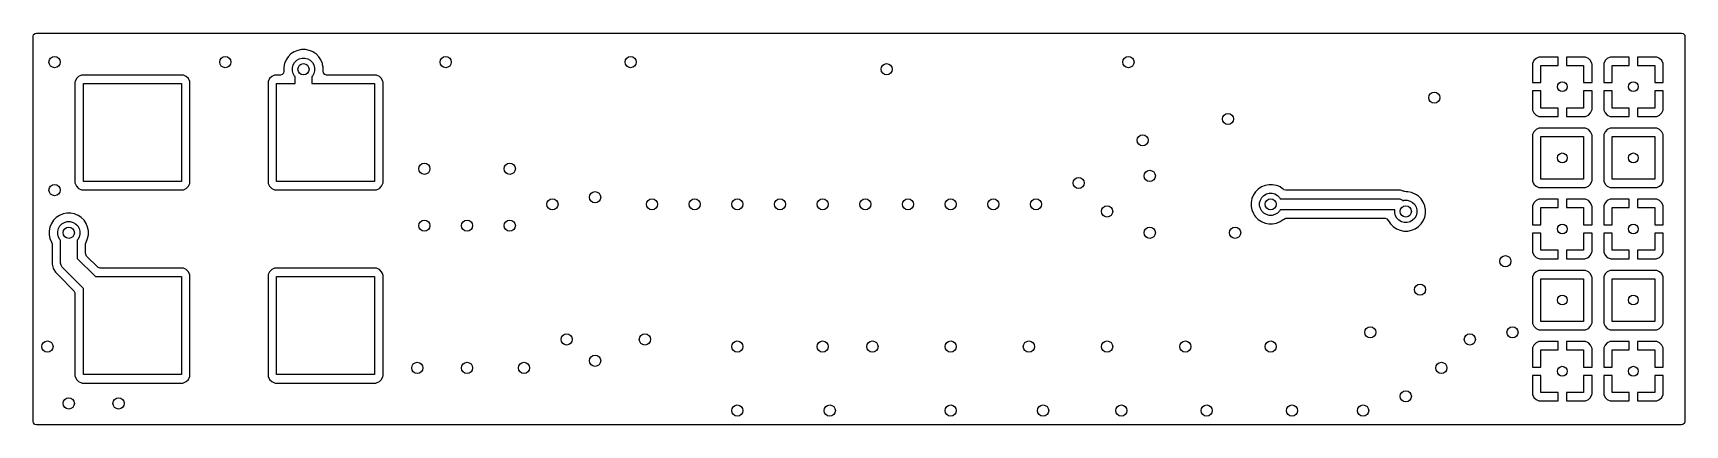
# Model space of a CAD drawing. Extents: x 4.56 to 6.88, y -4.44 to -3.89.
import ezdxf

# ---------------------------------------------------------------- set-up
doc = ezdxf.new("R2010")
doc.units = 0
doc.header["$MEASUREMENT"] = 0
doc.layers.add('BLACK', color=7, linetype='CONTINUOUS')

msp = doc.modelspace()

# ---------------------------------------------------------------- linework, layer by layer
at = {"layer": 'BLACK', "linetype": 'CONTINUOUS'}
for p, q in [((4.5597, -3.8941), (4.5605, -3.8914)), ((4.5597, -3.9582), (4.5597, -3.8941)), ((4.5605, -3.8914), (4.5626, -3.8896)), ((4.5626, -3.8896), (4.5647, -3.8892)), ((4.5647, -3.8892), (6.8775, -3.8892)), ((6.8775, -3.8892), (6.8802, -3.8899)), ((6.8802, -3.8899), (6.8821, -3.8921)), ((6.8821, -3.8921), (6.8825, -3.8941)), ((6.8825, -3.8941), (6.8825, -4.4353)), ((4.9186, -3.9224), (4.9156, -3.9269)), ((4.9224, -3.9186), (4.9186, -3.9224)), ((4.9186, -3.9224), (4.9186, -3.9224)), ((4.9269, -3.9156), (4.9224, -3.9186)), ((4.9224, -3.9186), (4.9224, -3.9186)), ((4.932, -3.9135), (4.9269, -3.9156)), ((4.9304, -3.9275), (4.934, -3.9255)), ((4.9373, -3.9124), (4.932, -3.9135)), ((4.932, -3.9135), (4.932, -3.9135)), ((4.934, -3.9255), (4.9379, -3.9244)), ((4.9427, -3.9124), (4.9373, -3.9124)), ((4.9373, -3.9124), (4.9373, -3.9124)), ((4.9379, -3.9244), (4.9421, -3.9244)), ((4.9421, -3.9244), (4.946, -3.9255)), ((4.948, -3.9135), (4.9427, -3.9124)), ((4.9427, -3.9124), (4.9427, -3.9124)), ((4.946, -3.9255), (4.9496, -3.9275)), ((4.9499, -3.9142), (4.948, -3.9135)), ((4.948, -3.9135), (4.948, -3.9135)), ((4.9531, -3.9156), (4.9499, -3.9142)), ((4.9561, -3.9176), (4.9531, -3.9156)), ((4.9576, -3.9186), (4.9561, -3.9176)), ((4.9614, -3.9224), (4.9576, -3.9186)), ((4.9576, -3.9186), (4.9576, -3.9186)), ((4.9644, -3.9269), (4.9614, -3.9224)), ((4.9614, -3.9224), (4.9614, -3.9224)), ((6.6732, -3.9248), (6.6701, -3.9279)), ((6.6772, -3.923), (6.6732, -3.9248)), ((6.6782, -3.9229), (6.6772, -3.923)), ((6.6772, -3.923), (6.6772, -3.923)), ((6.7041, -3.9229), (6.6782, -3.9229)), ((6.6782, -3.9229), (6.6782, -3.9229)), ((6.7041, -3.9347), (6.7041, -3.9229)), ((6.7418, -3.9229), (6.7159, -3.9229)), ((6.7159, -3.9229), (6.7159, -3.9347)), ((6.7428, -3.923), (6.7418, -3.9229)), ((6.7468, -3.9248), (6.7428, -3.923)), ((6.7428, -3.923), (6.7428, -3.923)), ((6.7499, -3.9279), (6.7468, -3.9248)), ((6.7468, -3.9248), (6.7468, -3.9248)), ((6.7732, -3.9248), (6.7701, -3.9279)), ((6.7772, -3.923), (6.7732, -3.9248)), ((6.7782, -3.9229), (6.7772, -3.923)), ((6.7772, -3.923), (6.7772, -3.923)), ((6.8041, -3.9229), (6.7782, -3.9229)), ((6.7782, -3.9229), (6.7782, -3.9229)), ((6.8041, -3.9347), (6.8041, -3.9229)), ((6.8418, -3.9229), (6.8159, -3.9229)), ((6.8159, -3.9229), (6.8159, -3.9347)), ((6.8428, -3.923), (6.8418, -3.9229)), ((6.8468, -3.9248), (6.8428, -3.923)), ((6.8428, -3.923), (6.8428, -3.923)), ((6.8499, -3.9279), (6.8468, -3.9248)), ((6.8468, -3.9248), (6.8468, -3.9248)), ((4.6278, -3.9483), (4.6237, -3.9501)), ((4.6288, -3.9482), (4.6278, -3.9483)), ((4.6278, -3.9483), (4.6278, -3.9483)), ((4.7701, -3.9482), (4.6288, -3.9482)), ((4.6288, -3.9482), (4.6288, -3.9482)), ((4.7711, -3.9483), (4.7701, -3.9482)), ((4.7751, -3.9501), (4.7711, -3.9483)), ((4.7711, -3.9483), (4.7711, -3.9483)), ((4.8994, -3.9483), (4.8954, -3.9501)), ((4.9004, -3.9482), (4.8994, -3.9483)), ((4.8994, -3.9483), (4.8994, -3.9483)), ((4.9075, -3.9482), (4.9004, -3.9482)), ((4.9004, -3.9482), (4.9004, -3.9482)), ((4.91, -3.9475), (4.9075, -3.9482)), ((4.9119, -3.9455), (4.91, -3.9475)), ((4.9124, -3.943), (4.9119, -3.9455)), ((4.9135, -3.932), (4.9124, -3.9373)), ((4.9124, -3.9373), (4.9124, -3.9427)), ((4.9124, -3.9427), (4.9124, -3.9427)), ((4.9124, -3.9427), (4.9124, -3.9427)), ((4.9124, -3.9427), (4.9124, -3.943)), ((4.9124, -3.943), (4.9124, -3.943)), ((4.9156, -3.9269), (4.9135, -3.932)), ((4.9135, -3.932), (4.9135, -3.932)), ((4.9244, -3.9379), (4.9255, -3.934)), ((4.9244, -3.9421), (4.9244, -3.9379)), ((4.9255, -3.946), (4.9244, -3.9421)), ((4.9255, -3.934), (4.9275, -3.9304)), ((4.9275, -3.9496), (4.9255, -3.946)), ((4.9275, -3.9304), (4.9304, -3.9275)), ((4.9496, -3.9275), (4.9525, -3.9304)), ((4.9525, -3.9304), (4.9545, -3.934)), ((4.9545, -3.946), (4.9525, -3.9496)), ((4.9545, -3.934), (4.9556, -3.9379)), ((4.9556, -3.9421), (4.9545, -3.946)), ((4.9556, -3.9379), (4.9556, -3.9421)), ((4.9665, -3.932), (4.9644, -3.9269)), ((4.9667, -3.933), (4.9665, -3.932)), ((4.9669, -3.9338), (4.9667, -3.933)), ((4.9667, -3.933), (4.9667, -3.933)), ((4.9676, -3.9373), (4.9669, -3.9338)), ((4.9676, -3.9427), (4.9676, -3.9373)), ((4.9676, -3.9373), (4.9676, -3.9373)), ((4.9676, -3.943), (4.9676, -3.9427)), ((4.9676, -3.9427), (4.9676, -3.9427)), ((4.9676, -3.9427), (4.9676, -3.9427)), ((4.968, -3.9453), (4.9676, -3.943)), ((4.9676, -3.943), (4.9676, -3.943)), ((4.9698, -3.9474), (4.968, -3.9453)), ((4.9725, -3.9482), (4.9698, -3.9474)), ((5.0418, -3.9482), (4.9725, -3.9482)), ((5.0428, -3.9483), (5.0418, -3.9482)), ((5.0418, -3.9482), (5.0418, -3.9482)), ((5.0468, -3.9501), (5.0428, -3.9483)), ((5.0428, -3.9483), (5.0428, -3.9483)), ((6.6683, -3.932), (6.6682, -3.933)), ((6.6682, -3.933), (6.6682, -3.9588)), ((6.6701, -3.9279), (6.6683, -3.932)), ((6.6701, -3.9279), (6.6701, -3.9279)), ((6.68, -3.9588), (6.68, -3.9347)), ((6.68, -3.9347), (6.7041, -3.9347)), ((6.7159, -3.9347), (6.74, -3.9347)), ((6.74, -3.9347), (6.74, -3.9588)), ((6.7517, -3.932), (6.7499, -3.9279)), ((6.7518, -3.933), (6.7517, -3.932)), ((6.7517, -3.932), (6.7517, -3.932)), ((6.7518, -3.9588), (6.7518, -3.933)), ((6.7518, -3.933), (6.7518, -3.933)), ((6.7518, -3.933), (6.7518, -3.933)), ((6.7683, -3.932), (6.7682, -3.933)), ((6.7682, -3.933), (6.7682, -3.9588)), ((6.7701, -3.9279), (6.7683, -3.932)), ((6.7701, -3.9279), (6.7701, -3.9279)), ((6.78, -3.9588), (6.78, -3.9347)), ((6.78, -3.9347), (6.8041, -3.9347)), ((6.8159, -3.9347), (6.84, -3.9347)), ((6.84, -3.9347), (6.84, -3.9588)), ((6.8517, -3.932), (6.8499, -3.9279)), ((6.8518, -3.933), (6.8517, -3.932)), ((6.8517, -3.932), (6.8517, -3.932)), ((6.8518, -3.9588), (6.8518, -3.933)), ((6.8518, -3.933), (6.8518, -3.933)), ((4.5597, -4.1273), (4.5597, -3.9582)), ((4.6188, -3.9572), (4.6187, -3.9582)), ((4.6187, -3.9582), (4.6187, -4.0996)), ((4.6206, -3.9532), (4.6188, -3.9572)), ((4.6237, -3.9501), (4.6206, -3.9532)), ((4.6206, -3.9532), (4.6206, -3.9532)), ((4.6306, -4.0978), (4.6306, -3.96)), ((4.6306, -3.96), (4.7683, -3.96)), ((4.7683, -3.96), (4.7683, -4.0978)), ((4.7783, -3.9532), (4.7751, -3.9501)), ((4.7751, -3.9501), (4.7751, -3.9501)), ((4.7801, -3.9572), (4.7783, -3.9532)), ((4.7783, -3.9532), (4.7783, -3.9532)), ((4.7802, -3.9582), (4.7801, -3.9572)), ((4.7802, -4.0996), (4.7802, -3.9582)), ((4.7802, -3.9582), (4.7802, -3.9582)), ((4.8905, -3.9572), (4.8904, -3.9582)), ((4.8904, -3.9582), (4.8904, -4.0996)), ((4.8923, -3.9532), (4.8905, -3.9572)), ((4.8954, -3.9501), (4.8923, -3.9532)), ((4.8923, -3.9532), (4.8923, -3.9532)), ((4.9022, -4.0978), (4.9022, -3.96)), ((4.9022, -3.96), (4.9282, -3.96)), ((4.9282, -3.9503), (4.9275, -3.9496)), ((4.9282, -3.96), (4.9282, -3.9503)), ((4.9525, -3.9496), (4.9518, -3.9503)), ((4.9518, -3.9503), (4.9518, -3.96)), ((4.9518, -3.96), (5.04, -3.96)), ((5.04, -3.96), (5.04, -4.0978)), ((5.0499, -3.9532), (5.0468, -3.9501)), ((5.0468, -3.9501), (5.0468, -3.9501)), ((5.0517, -3.9572), (5.0499, -3.9532)), ((5.0499, -3.9532), (5.0499, -3.9532)), ((5.0518, -3.9582), (5.0517, -3.9572)), ((5.0518, -3.9686), (5.0518, -3.9582)), ((5.0518, -3.9582), (5.0518, -3.9582)), ((5.0518, -4.0279), (5.0518, -3.9686)), ((6.6682, -3.9588), (6.68, -3.9588)), ((6.6682, -3.9706), (6.6682, -3.9965)), ((6.68, -3.9706), (6.6682, -3.9706)), ((6.68, -3.9947), (6.68, -3.9706)), ((6.74, -3.9588), (6.7518, -3.9588)), ((6.7518, -3.9706), (6.74, -3.9706)), ((6.74, -3.9706), (6.74, -3.9947)), ((6.7518, -3.9965), (6.7518, -3.9706)), ((6.7682, -3.9588), (6.78, -3.9588)), ((6.7682, -3.9706), (6.7682, -3.9965)), ((6.78, -3.9706), (6.7682, -3.9706)), ((6.78, -3.9947), (6.78, -3.9706)), ((6.84, -3.9588), (6.8518, -3.9588)), ((6.8518, -3.9706), (6.84, -3.9706)), ((6.84, -3.9706), (6.84, -3.9947)), ((6.8518, -3.9965), (6.8518, -3.9706)), ((6.7041, -3.9947), (6.68, -3.9947)), ((6.7041, -4.0065), (6.7041, -3.9947)), ((6.74, -3.9947), (6.7159, -3.9947)), ((6.7159, -3.9947), (6.7159, -4.0065)), ((6.8041, -3.9947), (6.78, -3.9947)), ((6.8041, -4.0065), (6.8041, -3.9947)), ((6.84, -3.9947), (6.8159, -3.9947)), ((6.8159, -3.9947), (6.8159, -4.0065)), ((6.6682, -3.9965), (6.6683, -3.9975)), ((6.6683, -3.9975), (6.6683, -3.9975)), ((6.6683, -3.9975), (6.6701, -4.0015)), ((6.6701, -4.0015), (6.6732, -4.0046)), ((6.6732, -4.0046), (6.6732, -4.0046)), ((6.6732, -4.0046), (6.6772, -4.0064)), ((6.6772, -4.0064), (6.6772, -4.0064)), ((6.6772, -4.0064), (6.6782, -4.0065)), ((6.6782, -4.0065), (6.7041, -4.0065)), ((6.7159, -4.0065), (6.7418, -4.0065)), ((6.7418, -4.0065), (6.7428, -4.0064)), ((6.7418, -4.0065), (6.7418, -4.0065)), ((6.7428, -4.0064), (6.7468, -4.0046)), ((6.7428, -4.0064), (6.7428, -4.0064)), ((6.7468, -4.0046), (6.7499, -4.0015)), ((6.7499, -4.0015), (6.7517, -3.9975)), ((6.7499, -4.0015), (6.7499, -4.0015)), ((6.7517, -3.9975), (6.7518, -3.9965)), ((6.7518, -3.9965), (6.7518, -3.9965)), ((6.7682, -3.9965), (6.7683, -3.9975)), ((6.7683, -3.9975), (6.7683, -3.9975)), ((6.7683, -3.9975), (6.7701, -4.0015)), ((6.7701, -4.0015), (6.7732, -4.0046)), ((6.7732, -4.0046), (6.7732, -4.0046)), ((6.7732, -4.0046), (6.7772, -4.0064)), ((6.7772, -4.0064), (6.7772, -4.0064)), ((6.7772, -4.0064), (6.7782, -4.0065)), ((6.7782, -4.0065), (6.8041, -4.0065)), ((6.8159, -4.0065), (6.8418, -4.0065)), ((6.8418, -4.0065), (6.8428, -4.0064)), ((6.8418, -4.0065), (6.8418, -4.0065)), ((6.8428, -4.0064), (6.8468, -4.0046)), ((6.8428, -4.0064), (6.8428, -4.0064)), ((6.8468, -4.0046), (6.8499, -4.0015)), ((6.8499, -4.0015), (6.8517, -3.9975)), ((6.8499, -4.0015), (6.8499, -4.0015)), ((6.8517, -3.9975), (6.8518, -3.9965)), ((6.8518, -3.9965), (6.8518, -3.9965)), ((5.0518, -4.033), (5.0518, -4.0279)), ((5.0518, -4.0996), (5.0518, -4.033)), ((6.6683, -4.032), (6.6682, -4.033)), ((6.6682, -4.033), (6.6682, -4.0965)), ((6.6701, -4.0279), (6.6683, -4.032)), ((6.6732, -4.0248), (6.6701, -4.0279)), ((6.6701, -4.0279), (6.6701, -4.0279)), ((6.6772, -4.023), (6.6732, -4.0248)), ((6.6782, -4.0229), (6.6772, -4.023)), ((6.6772, -4.023), (6.6772, -4.023)), ((6.7418, -4.0229), (6.6782, -4.0229)), ((6.6782, -4.0229), (6.6782, -4.0229)), ((6.68, -4.0947), (6.68, -4.0347)), ((6.68, -4.0347), (6.74, -4.0347)), ((6.74, -4.0347), (6.74, -4.0947)), ((6.7428, -4.023), (6.7418, -4.0229)), ((6.7468, -4.0248), (6.7428, -4.023)), ((6.7428, -4.023), (6.7428, -4.023)), ((6.7499, -4.0279), (6.7468, -4.0248)), ((6.7468, -4.0248), (6.7468, -4.0248)), ((6.7517, -4.032), (6.7499, -4.0279)), ((6.7499, -4.0279), (6.7499, -4.0279)), ((6.7518, -4.033), (6.7517, -4.032)), ((6.7518, -4.0965), (6.7518, -4.033)), ((6.7518, -4.033), (6.7518, -4.033)), ((6.7683, -4.032), (6.7682, -4.033)), ((6.7682, -4.033), (6.7682, -4.0965)), ((6.7701, -4.0279), (6.7683, -4.032)), ((6.7732, -4.0248), (6.7701, -4.0279)), ((6.7701, -4.0279), (6.7701, -4.0279)), ((6.7772, -4.023), (6.7732, -4.0248)), ((6.7782, -4.0229), (6.7772, -4.023)), ((6.7772, -4.023), (6.7772, -4.023)), ((6.8418, -4.0229), (6.7782, -4.0229)), ((6.7782, -4.0229), (6.7782, -4.0229)), ((6.78, -4.0947), (6.78, -4.0347)), ((6.78, -4.0347), (6.84, -4.0347)), ((6.84, -4.0347), (6.84, -4.0947)), ((6.8428, -4.023), (6.8418, -4.0229)), ((6.8468, -4.0248), (6.8428, -4.023)), ((6.8428, -4.023), (6.8428, -4.023)), ((6.8499, -4.0279), (6.8468, -4.0248)), ((6.8468, -4.0248), (6.8468, -4.0248)), ((6.8517, -4.032), (6.8499, -4.0279)), ((6.8499, -4.0279), (6.8499, -4.0279)), ((6.8518, -4.033), (6.8517, -4.032)), ((6.8518, -4.0965), (6.8518, -4.033)), ((4.6187, -4.0996), (4.6187, -4.0996)), ((4.6187, -4.0996), (4.6188, -4.1006)), ((4.6188, -4.1006), (4.6188, -4.1006)), ((4.6188, -4.1006), (4.6206, -4.1046)), ((4.6206, -4.1046), (4.6237, -4.1077)), ((4.6237, -4.1077), (4.6237, -4.1077)), ((4.6237, -4.1077), (4.6237, -4.1077)), ((4.6237, -4.1077), (4.6278, -4.1095)), ((4.6278, -4.1095), (4.6288, -4.1096)), ((4.6288, -4.1096), (4.7701, -4.1096)), ((4.7683, -4.0978), (4.6306, -4.0978)), ((4.7701, -4.1096), (4.7711, -4.1095)), ((4.7711, -4.1095), (4.7751, -4.1077)), ((4.7751, -4.1077), (4.7783, -4.1046)), ((4.7783, -4.1046), (4.7801, -4.1006)), ((4.7801, -4.1006), (4.7802, -4.0996)), ((4.8904, -4.0996), (4.8904, -4.0996)), ((4.8904, -4.0996), (4.8905, -4.1006)), ((4.8905, -4.1006), (4.8905, -4.1006)), ((4.8905, -4.1006), (4.8923, -4.1046)), ((4.8923, -4.1046), (4.8954, -4.1077)), ((4.8954, -4.1077), (4.8954, -4.1077)), ((4.8954, -4.1077), (4.8954, -4.1077)), ((4.8954, -4.1077), (4.8994, -4.1095)), ((4.8994, -4.1095), (4.9004, -4.1096)), ((4.9004, -4.1096), (5.0418, -4.1096)), ((5.04, -4.0978), (4.9022, -4.0978)), ((5.0418, -4.1096), (5.0428, -4.1095)), ((5.0428, -4.1095), (5.0468, -4.1077)), ((5.0468, -4.1077), (5.0499, -4.1046)), ((5.0499, -4.1046), (5.0517, -4.1006)), ((5.0517, -4.1006), (5.0518, -4.0996)), ((6.2824, -4.1086), (6.2786, -4.1124)), ((6.2869, -4.1056), (6.2824, -4.1086)), ((6.2824, -4.1086), (6.2824, -4.1086)), ((6.292, -4.1035), (6.2869, -4.1056)), ((6.2973, -4.1024), (6.292, -4.1035)), ((6.292, -4.1035), (6.292, -4.1035)), ((6.3027, -4.1024), (6.2973, -4.1024)), ((6.2973, -4.1024), (6.2973, -4.1024)), ((6.308, -4.1035), (6.3027, -4.1024)), ((6.3027, -4.1024), (6.3027, -4.1024)), ((6.3099, -4.1042), (6.308, -4.1035)), ((6.308, -4.1035), (6.308, -4.1035)), ((6.3131, -4.1056), (6.3099, -4.1042)), ((6.3161, -4.1076), (6.3131, -4.1056)), ((6.3176, -4.1086), (6.3161, -4.1076)), ((6.3178, -4.1088), (6.3176, -4.1086)), ((6.3176, -4.1086), (6.3176, -4.1086)), ((6.3187, -4.1095), (6.3178, -4.1088)), ((6.3214, -4.1103), (6.3187, -4.1095)), ((6.4826, -4.1103), (6.3214, -4.1103)), ((6.4863, -4.1113), (6.4826, -4.1103)), ((6.4826, -4.1103), (6.4826, -4.1103)), ((6.4876, -4.1116), (6.4863, -4.1113)), ((6.6682, -4.0965), (6.6682, -4.0965)), ((6.6682, -4.0965), (6.6683, -4.0975)), ((6.6683, -4.0975), (6.6683, -4.0975)), ((6.6683, -4.0975), (6.6701, -4.1015)), ((6.6701, -4.1015), (6.6732, -4.1047)), ((6.6732, -4.1047), (6.6732, -4.1047)), ((6.6732, -4.1047), (6.6732, -4.1047)), ((6.6732, -4.1047), (6.6772, -4.1064)), ((6.6772, -4.1064), (6.6782, -4.1066)), ((6.6782, -4.1066), (6.7418, -4.1066)), ((6.74, -4.0947), (6.68, -4.0947)), ((6.7418, -4.1066), (6.7428, -4.1064)), ((6.7428, -4.1064), (6.7468, -4.1047)), ((6.7468, -4.1047), (6.7499, -4.1015)), ((6.7499, -4.1015), (6.7517, -4.0975)), ((6.7517, -4.0975), (6.7518, -4.0965)), ((6.7682, -4.0965), (6.7682, -4.0965)), ((6.7682, -4.0965), (6.7683, -4.0975)), ((6.7683, -4.0975), (6.7683, -4.0975)), ((6.7683, -4.0975), (6.7701, -4.1015)), ((6.7701, -4.1015), (6.7732, -4.1047)), ((6.7732, -4.1047), (6.7732, -4.1047)), ((6.7732, -4.1047), (6.7732, -4.1047)), ((6.7732, -4.1047), (6.7772, -4.1064)), ((6.7772, -4.1064), (6.7782, -4.1066)), ((6.7782, -4.1066), (6.8418, -4.1066)), ((6.84, -4.0947), (6.78, -4.0947)), ((6.8418, -4.1066), (6.8428, -4.1064)), ((6.8428, -4.1064), (6.8468, -4.1047)), ((6.8468, -4.1047), (6.8499, -4.1015)), ((6.8499, -4.1015), (6.8517, -4.0975)), ((6.8517, -4.0975), (6.8518, -4.0965)), ((4.5597, -4.1673), (4.5597, -4.1273)), ((6.2735, -4.122), (6.2724, -4.1273)), ((6.2724, -4.1273), (6.2724, -4.1327)), ((6.2724, -4.1327), (6.2725, -4.133)), ((6.2725, -4.133), (6.2735, -4.138)), ((6.2756, -4.1169), (6.2735, -4.122)), ((6.2735, -4.122), (6.2735, -4.122)), ((6.2786, -4.1124), (6.2756, -4.1169)), ((6.2786, -4.1124), (6.2786, -4.1124)), ((6.2844, -4.1279), (6.2855, -4.124)), ((6.2844, -4.1321), (6.2844, -4.1279)), ((6.2855, -4.136), (6.2844, -4.1321)), ((6.2855, -4.124), (6.2875, -4.1204)), ((6.2875, -4.1204), (6.2904, -4.1175)), ((6.2904, -4.1175), (6.294, -4.1155)), ((6.294, -4.1155), (6.2979, -4.1144)), ((6.2979, -4.1144), (6.3021, -4.1144)), ((6.3021, -4.1144), (6.306, -4.1155)), ((6.306, -4.1155), (6.3096, -4.1175)), ((6.3096, -4.1175), (6.3125, -4.1204)), ((6.3125, -4.1204), (6.3135, -4.1221)), ((6.3135, -4.1221), (6.48, -4.1221)), ((6.48, -4.1221), (6.4815, -4.1223)), ((6.4815, -4.1223), (6.4844, -4.1235)), ((6.4844, -4.1235), (6.4856, -4.1244)), ((6.4856, -4.1244), (6.486, -4.1249)), ((6.486, -4.1249), (6.4879, -4.1244)), ((6.4878, -4.1118), (6.4876, -4.1116)), ((6.4876, -4.1116), (6.4876, -4.1116)), ((6.4876, -4.1116), (6.4876, -4.1116)), ((6.4903, -4.1124), (6.4878, -4.1118)), ((6.4879, -4.1244), (6.4921, -4.1244)), ((6.4927, -4.1124), (6.4903, -4.1124)), ((6.4921, -4.1244), (6.496, -4.1255)), ((6.498, -4.1135), (6.4927, -4.1124)), ((6.4927, -4.1124), (6.4927, -4.1124)), ((6.496, -4.1255), (6.4996, -4.1275)), ((6.4999, -4.1142), (6.498, -4.1135)), ((6.498, -4.1135), (6.498, -4.1135)), ((6.4996, -4.1275), (6.5025, -4.1304)), ((6.5031, -4.1156), (6.4999, -4.1142)), ((6.5025, -4.1304), (6.5045, -4.134)), ((6.5051, -4.1169), (6.5031, -4.1156)), ((6.5045, -4.134), (6.5056, -4.1379)), ((6.5076, -4.1186), (6.5051, -4.1169)), ((6.5114, -4.1224), (6.5076, -4.1186)), ((6.5076, -4.1186), (6.5076, -4.1186)), ((6.5144, -4.1269), (6.5114, -4.1224)), ((6.5114, -4.1224), (6.5114, -4.1224)), ((6.5165, -4.132), (6.5144, -4.1269)), ((6.5167, -4.133), (6.5165, -4.132)), ((6.5176, -4.1373), (6.5167, -4.133)), ((6.6683, -4.132), (6.6682, -4.133)), ((6.6682, -4.133), (6.6682, -4.1588)), ((6.6701, -4.1279), (6.6683, -4.132)), ((6.6732, -4.1248), (6.6701, -4.1279)), ((6.6701, -4.1279), (6.6701, -4.1279)), ((6.6772, -4.123), (6.6732, -4.1248)), ((6.6782, -4.1229), (6.6772, -4.123)), ((6.6772, -4.123), (6.6772, -4.123)), ((6.7041, -4.1229), (6.6782, -4.1229)), ((6.6782, -4.1229), (6.6782, -4.1229)), ((6.7041, -4.1347), (6.7041, -4.1229)), ((6.7418, -4.1229), (6.7159, -4.1229)), ((6.7159, -4.1229), (6.7159, -4.1347)), ((6.7428, -4.123), (6.7418, -4.1229)), ((6.7468, -4.1248), (6.7428, -4.123)), ((6.7428, -4.123), (6.7428, -4.123)), ((6.7499, -4.1279), (6.7468, -4.1248)), ((6.7468, -4.1248), (6.7468, -4.1248)), ((6.7517, -4.132), (6.7499, -4.1279)), ((6.7518, -4.133), (6.7517, -4.132)), ((6.7517, -4.132), (6.7517, -4.132)), ((6.7518, -4.1588), (6.7518, -4.133)), ((6.7518, -4.133), (6.7518, -4.133)), ((6.7518, -4.133), (6.7518, -4.133)), ((6.7683, -4.132), (6.7682, -4.133)), ((6.7682, -4.133), (6.7682, -4.1588)), ((6.7701, -4.1279), (6.7683, -4.132)), ((6.7732, -4.1248), (6.7701, -4.1279)), ((6.7701, -4.1279), (6.7701, -4.1279)), ((6.7772, -4.123), (6.7732, -4.1248)), ((6.7782, -4.1229), (6.7772, -4.123)), ((6.7772, -4.123), (6.7772, -4.123)), ((6.8041, -4.1229), (6.7782, -4.1229)), ((6.7782, -4.1229), (6.7782, -4.1229)), ((6.8041, -4.1347), (6.8041, -4.1229)), ((6.8418, -4.1229), (6.8159, -4.1229)), ((6.8159, -4.1229), (6.8159, -4.1347)), ((6.8428, -4.123), (6.8418, -4.1229)), ((6.8468, -4.1248), (6.8428, -4.123)), ((6.8428, -4.123), (6.8428, -4.123)), ((6.8499, -4.1279), (6.8468, -4.1248)), ((6.8468, -4.1248), (6.8468, -4.1248)), ((6.8517, -4.132), (6.8499, -4.1279)), ((6.8518, -4.133), (6.8517, -4.132)), ((6.8517, -4.132), (6.8517, -4.132)), ((6.8518, -4.1588), (6.8518, -4.133)), ((6.8518, -4.133), (6.8518, -4.133)), ((4.5856, -4.1569), (4.5835, -4.162)), ((4.5886, -4.1524), (4.5856, -4.1569)), ((4.5924, -4.1486), (4.5886, -4.1524)), ((4.5886, -4.1524), (4.5886, -4.1524)), ((4.5969, -4.1456), (4.5924, -4.1486)), ((4.5924, -4.1486), (4.5924, -4.1486)), ((4.602, -4.1435), (4.5969, -4.1456)), ((4.5975, -4.1604), (4.6004, -4.1575)), ((4.6004, -4.1575), (4.604, -4.1555)), ((4.6073, -4.1424), (4.602, -4.1435)), ((4.602, -4.1435), (4.602, -4.1435)), ((4.604, -4.1555), (4.6079, -4.1544)), ((4.6127, -4.1424), (4.6073, -4.1424)), ((4.6073, -4.1424), (4.6073, -4.1424)), ((4.6079, -4.1544), (4.6121, -4.1544)), ((4.6121, -4.1544), (4.616, -4.1555)), ((4.618, -4.1435), (4.6127, -4.1424)), ((4.6127, -4.1424), (4.6127, -4.1424)), ((4.616, -4.1555), (4.6196, -4.1575)), ((4.6199, -4.1442), (4.618, -4.1435)), ((4.618, -4.1435), (4.618, -4.1435)), ((4.6196, -4.1575), (4.6225, -4.1604)), ((4.6231, -4.1456), (4.6199, -4.1442)), ((4.6256, -4.1472), (4.6231, -4.1456)), ((4.6276, -4.1486), (4.6256, -4.1472)), ((4.6314, -4.1524), (4.6276, -4.1486)), ((4.6276, -4.1486), (4.6276, -4.1486)), ((4.6344, -4.1569), (4.6314, -4.1524)), ((4.6314, -4.1524), (4.6314, -4.1524)), ((4.6365, -4.162), (4.6344, -4.1569)), ((6.2735, -4.138), (6.2756, -4.1431)), ((6.2756, -4.1431), (6.2772, -4.1456)), ((6.2772, -4.1456), (6.2786, -4.1476)), ((6.2786, -4.1476), (6.2786, -4.1476)), ((6.2786, -4.1476), (6.2824, -4.1514)), ((6.2824, -4.1514), (6.2824, -4.1514)), ((6.2824, -4.1514), (6.2869, -4.1544)), ((6.2875, -4.1396), (6.2855, -4.136)), ((6.2869, -4.1544), (6.292, -4.1565)), ((6.2904, -4.1425), (6.2875, -4.1396)), ((6.294, -4.1445), (6.2904, -4.1425)), ((6.292, -4.1565), (6.2973, -4.1576)), ((6.2979, -4.1456), (6.294, -4.1445)), ((6.2973, -4.1576), (6.2973, -4.1576)), ((6.2973, -4.1576), (6.3027, -4.1576)), ((6.3021, -4.1456), (6.2979, -4.1456)), ((6.306, -4.1445), (6.3021, -4.1456)), ((6.3027, -4.1576), (6.308, -4.1565)), ((6.3027, -4.1576), (6.3027, -4.1576)), ((6.3096, -4.1425), (6.306, -4.1445)), ((6.308, -4.1565), (6.3131, -4.1544)), ((6.3125, -4.1396), (6.3096, -4.1425)), ((6.3135, -4.1379), (6.3125, -4.1396)), ((6.3131, -4.1544), (6.3176, -4.1514)), ((6.4744, -4.1379), (6.3135, -4.1379)), ((6.3176, -4.1514), (6.3178, -4.1512)), ((6.3176, -4.1514), (6.3176, -4.1514)), ((6.3178, -4.1512), (6.3203, -4.1498)), ((6.3203, -4.1498), (6.3214, -4.1497)), ((6.3214, -4.1497), (6.4609, -4.1497)), ((6.4609, -4.1497), (6.4635, -4.1505)), ((6.4635, -4.1505), (6.4654, -4.1526)), ((6.4654, -4.1526), (6.4654, -4.1528)), ((6.4654, -4.1528), (6.4656, -4.1531)), ((6.4656, -4.1531), (6.4656, -4.1531)), ((6.4656, -4.1531), (6.4686, -4.1576)), ((6.4686, -4.1576), (6.4686, -4.1576)), ((6.4686, -4.1576), (6.4724, -4.1614)), ((6.4744, -4.1421), (6.4744, -4.1379)), ((6.4744, -4.1379), (6.4744, -4.1379)), ((6.4755, -4.146), (6.4744, -4.1421)), ((6.4775, -4.1496), (6.4755, -4.146)), ((6.4804, -4.1525), (6.4775, -4.1496)), ((6.484, -4.1545), (6.4804, -4.1525)), ((6.4879, -4.1556), (6.484, -4.1545)), ((6.4921, -4.1556), (6.4879, -4.1556)), ((6.496, -4.1545), (6.4921, -4.1556)), ((6.4996, -4.1525), (6.496, -4.1545)), ((6.5025, -4.1496), (6.4996, -4.1525)), ((6.5045, -4.146), (6.5025, -4.1496)), ((6.5056, -4.1421), (6.5045, -4.146)), ((6.5056, -4.1379), (6.5056, -4.1421)), ((6.5076, -4.1614), (6.5114, -4.1576)), ((6.5114, -4.1576), (6.5144, -4.1531)), ((6.5144, -4.1531), (6.5165, -4.148)), ((6.5165, -4.148), (6.5176, -4.1427)), ((6.5176, -4.1427), (6.5176, -4.1373)), ((6.68, -4.1588), (6.68, -4.1347)), ((6.68, -4.1347), (6.7041, -4.1347)), ((6.7159, -4.1347), (6.74, -4.1347)), ((6.74, -4.1347), (6.74, -4.1588)), ((6.78, -4.1588), (6.78, -4.1347)), ((6.78, -4.1347), (6.8041, -4.1347)), ((6.8159, -4.1347), (6.84, -4.1347)), ((6.84, -4.1347), (6.84, -4.1588)), ((4.5597, -4.4353), (4.5597, -4.1673)), ((4.5835, -4.162), (4.5824, -4.1673)), ((4.5824, -4.1673), (4.5824, -4.1727)), ((4.5824, -4.1727), (4.5835, -4.178)), ((4.5835, -4.162), (4.5835, -4.162)), ((4.5835, -4.178), (4.5835, -4.178)), ((4.5835, -4.178), (4.5856, -4.1831)), ((4.5944, -4.1679), (4.5955, -4.164)), ((4.5944, -4.1721), (4.5944, -4.1679)), ((4.5955, -4.176), (4.5944, -4.1721)), ((4.5955, -4.164), (4.5975, -4.1604)), ((4.5975, -4.1796), (4.5955, -4.176)), ((4.5982, -4.1803), (4.5975, -4.1796)), ((4.5982, -4.2111), (4.5982, -4.1803)), ((4.6225, -4.1796), (4.6218, -4.1803)), ((4.6218, -4.1803), (4.6218, -4.2062)), ((4.6225, -4.1604), (4.6245, -4.164)), ((4.6245, -4.176), (4.6225, -4.1796)), ((4.6245, -4.164), (4.6256, -4.1679)), ((4.6256, -4.1721), (4.6245, -4.176)), ((4.6256, -4.1679), (4.6256, -4.1721)), ((4.6344, -4.1831), (4.6365, -4.178)), ((4.6376, -4.1673), (4.6365, -4.162)), ((4.6365, -4.178), (4.6376, -4.1727)), ((4.6376, -4.1727), (4.6376, -4.1673)), ((6.4724, -4.1614), (6.4724, -4.1614)), ((6.4724, -4.1614), (6.4769, -4.1644)), ((6.4769, -4.1644), (6.482, -4.1665)), ((6.482, -4.1665), (6.4873, -4.1676)), ((6.4873, -4.1676), (6.4873, -4.1676)), ((6.4873, -4.1676), (6.4927, -4.1676)), ((6.4927, -4.1676), (6.498, -4.1665)), ((6.4927, -4.1676), (6.4927, -4.1676)), ((6.498, -4.1665), (6.5031, -4.1644)), ((6.5031, -4.1644), (6.5076, -4.1614)), ((6.6682, -4.1588), (6.68, -4.1588)), ((6.6682, -4.1706), (6.6682, -4.1965)), ((6.68, -4.1706), (6.6682, -4.1706)), ((6.68, -4.1947), (6.68, -4.1706)), ((6.74, -4.1588), (6.7518, -4.1588)), ((6.7518, -4.1706), (6.74, -4.1706)), ((6.74, -4.1706), (6.74, -4.1947)), ((6.7518, -4.1965), (6.7518, -4.1706)), ((6.7682, -4.1588), (6.78, -4.1588)), ((6.7682, -4.1706), (6.7682, -4.1965)), ((6.78, -4.1706), (6.7682, -4.1706)), ((6.78, -4.1947), (6.78, -4.1706)), ((6.84, -4.1588), (6.8518, -4.1588)), ((6.8518, -4.1706), (6.84, -4.1706)), ((6.84, -4.1706), (6.84, -4.1947)), ((6.8518, -4.1965), (6.8518, -4.1706)), ((4.5856, -4.1831), (4.5857, -4.1833)), ((4.5857, -4.1833), (4.5856, -4.1833)), ((4.5856, -4.1833), (4.5864, -4.1857)), ((4.5864, -4.1857), (4.5864, -4.1858)), ((4.5864, -4.1858), (4.5864, -4.2077)), ((4.6336, -4.1858), (4.6344, -4.1833)), ((4.6336, -4.1993), (4.6336, -4.1858)), ((4.6338, -4.2003), (4.6336, -4.1993)), ((4.6351, -4.2028), (4.6338, -4.2003)), ((4.6343, -4.1833), (4.6344, -4.1831)), ((4.6344, -4.1833), (4.6343, -4.1833)), ((4.6344, -4.1831), (4.6344, -4.1831)), ((4.6344, -4.1831), (4.6344, -4.1831)), ((4.6344, -4.1831), (4.6344, -4.1831)), ((4.6344, -4.1831), (4.6344, -4.1831)), ((4.6344, -4.1831), (4.6344, -4.1831)), ((4.6507, -4.2184), (4.6351, -4.2028)), ((6.6682, -4.1965), (6.6683, -4.1975)), ((6.6683, -4.1975), (6.6683, -4.1975)), ((6.6683, -4.1975), (6.6701, -4.2015)), ((6.6701, -4.2015), (6.6732, -4.2046)), ((6.7041, -4.1947), (6.68, -4.1947)), ((6.7041, -4.2065), (6.7041, -4.1947)), ((6.74, -4.1947), (6.7159, -4.1947)), ((6.7159, -4.1947), (6.7159, -4.2065)), ((6.7468, -4.2046), (6.7499, -4.2015)), ((6.7499, -4.2015), (6.7517, -4.1975)), ((6.7499, -4.2015), (6.7499, -4.2015)), ((6.7517, -4.1975), (6.7518, -4.1965)), ((6.7518, -4.1965), (6.7518, -4.1965)), ((6.7682, -4.1965), (6.7683, -4.1975)), ((6.7683, -4.1975), (6.7683, -4.1975)), ((6.7683, -4.1975), (6.7701, -4.2015)), ((6.7701, -4.2015), (6.7732, -4.2046)), ((6.8041, -4.1947), (6.78, -4.1947)), ((6.8041, -4.2065), (6.8041, -4.1947)), ((6.84, -4.1947), (6.8159, -4.1947)), ((6.8159, -4.1947), (6.8159, -4.2065)), ((6.8468, -4.2046), (6.8499, -4.2015)), ((6.8499, -4.2015), (6.8517, -4.1975)), ((6.8499, -4.2015), (6.8499, -4.2015)), ((6.8517, -4.1975), (6.8518, -4.1965)), ((6.8518, -4.1965), (6.8518, -4.1965)), ((4.5864, -4.2077), (4.5864, -4.2077)), ((4.5864, -4.2077), (4.5864, -4.208)), ((4.5864, -4.208), (4.5864, -4.2142)), ((4.5864, -4.2142), (4.5879, -4.2198)), ((4.5879, -4.2198), (4.588, -4.2202)), ((4.588, -4.2202), (4.588, -4.2202)), ((4.588, -4.2202), (4.5888, -4.2217)), ((4.5888, -4.2217), (4.5888, -4.2217)), ((4.5888, -4.2217), (4.5911, -4.2256)), ((4.5911, -4.2256), (4.5911, -4.2256)), ((4.5911, -4.2256), (4.5958, -4.2303)), ((4.5983, -4.2126), (4.5982, -4.2111)), ((4.5991, -4.2156), (4.5983, -4.2126)), ((4.6006, -4.2183), (4.5991, -4.2156)), ((4.6016, -4.2195), (4.6006, -4.2183)), ((4.6306, -4.2484), (4.6016, -4.2195)), ((4.6218, -4.2062), (4.6473, -4.2317)), ((4.6515, -4.219), (4.6507, -4.2184)), ((4.6542, -4.2198), (4.6515, -4.219)), ((4.7701, -4.2198), (4.6542, -4.2198)), ((4.7711, -4.2199), (4.7701, -4.2198)), ((4.7701, -4.2198), (4.7701, -4.2198)), ((4.7751, -4.2217), (4.7711, -4.2199)), ((4.7711, -4.2199), (4.7711, -4.2199)), ((4.7783, -4.2249), (4.7751, -4.2217)), ((4.7751, -4.2217), (4.7751, -4.2217)), ((4.7794, -4.2275), (4.7783, -4.2249)), ((4.8923, -4.2249), (4.8905, -4.2289)), ((4.8954, -4.2217), (4.8923, -4.2249)), ((4.8923, -4.2249), (4.8923, -4.2249)), ((4.8994, -4.2199), (4.8954, -4.2217)), ((4.9004, -4.2198), (4.8994, -4.2199)), ((4.8994, -4.2199), (4.8994, -4.2199)), ((5.0418, -4.2198), (4.9004, -4.2198)), ((4.9004, -4.2198), (4.9004, -4.2198)), ((5.0428, -4.2199), (5.0418, -4.2198)), ((5.0468, -4.2217), (5.0428, -4.2199)), ((5.0428, -4.2199), (5.0428, -4.2199)), ((5.0499, -4.2249), (5.0468, -4.2217)), ((5.0468, -4.2217), (5.0468, -4.2217)), ((5.0511, -4.2275), (5.0499, -4.2249)), ((6.6732, -4.2248), (6.6701, -4.2279)), ((6.6732, -4.2046), (6.6732, -4.2046)), ((6.6732, -4.2046), (6.6772, -4.2064)), ((6.6772, -4.223), (6.6732, -4.2248)), ((6.6772, -4.2064), (6.6772, -4.2064)), ((6.6772, -4.2064), (6.6782, -4.2065)), ((6.6782, -4.2229), (6.6772, -4.223)), ((6.6772, -4.223), (6.6772, -4.223)), ((6.6782, -4.2065), (6.7041, -4.2065)), ((6.7418, -4.2229), (6.6782, -4.2229)), ((6.6782, -4.2229), (6.6782, -4.2229)), ((6.7159, -4.2065), (6.7418, -4.2065)), ((6.7418, -4.2065), (6.7428, -4.2064)), ((6.7418, -4.2065), (6.7418, -4.2065)), ((6.7428, -4.223), (6.7418, -4.2229)), ((6.7428, -4.2064), (6.7468, -4.2046)), ((6.7428, -4.2064), (6.7428, -4.2064)), ((6.7468, -4.2248), (6.7428, -4.223)), ((6.7428, -4.223), (6.7428, -4.223)), ((6.7499, -4.2279), (6.7468, -4.2248)), ((6.7468, -4.2248), (6.7468, -4.2248)), ((6.7732, -4.2248), (6.7701, -4.2279)), ((6.7732, -4.2046), (6.7732, -4.2046)), ((6.7732, -4.2046), (6.7772, -4.2064)), ((6.7772, -4.223), (6.7732, -4.2248)), ((6.7772, -4.2064), (6.7772, -4.2064)), ((6.7772, -4.2064), (6.7782, -4.2065)), ((6.7782, -4.2229), (6.7772, -4.223)), ((6.7772, -4.223), (6.7772, -4.223)), ((6.7782, -4.2065), (6.8041, -4.2065)), ((6.8418, -4.2229), (6.7782, -4.2229)), ((6.7782, -4.2229), (6.7782, -4.2229)), ((6.8159, -4.2065), (6.8418, -4.2065)), ((6.8418, -4.2065), (6.8428, -4.2064)), ((6.8418, -4.2065), (6.8418, -4.2065)), ((6.8428, -4.223), (6.8418, -4.2229)), ((6.8428, -4.2064), (6.8468, -4.2046)), ((6.8428, -4.2064), (6.8428, -4.2064)), ((6.8468, -4.2248), (6.8428, -4.223)), ((6.8428, -4.223), (6.8428, -4.223)), ((6.8499, -4.2279), (6.8468, -4.2248)), ((6.8468, -4.2248), (6.8468, -4.2248)), ((4.5958, -4.2303), (4.5958, -4.2303)), ((4.5958, -4.2303), (4.6173, -4.2518)), ((4.6306, -4.3694), (4.6306, -4.2484)), ((4.6473, -4.2317), (4.7683, -4.2317)), ((4.7683, -4.2317), (4.7683, -4.3694)), ((4.7801, -4.2289), (4.7794, -4.2275)), ((4.7802, -4.2299), (4.7801, -4.2289)), ((4.7802, -4.3712), (4.7802, -4.2299)), ((4.7802, -4.2299), (4.7802, -4.2299)), ((4.8905, -4.2289), (4.8904, -4.2299)), ((4.8904, -4.2299), (4.8904, -4.3712)), ((4.9022, -4.3694), (4.9022, -4.2317)), ((4.9022, -4.2317), (5.04, -4.2317)), ((5.04, -4.2317), (5.04, -4.3694)), ((5.0517, -4.2289), (5.0511, -4.2275)), ((5.0518, -4.2299), (5.0517, -4.2289)), ((5.0518, -4.2328), (5.0518, -4.2299)), ((5.0518, -4.2299), (5.0518, -4.2299)), ((5.0518, -4.233), (5.0518, -4.2328)), ((5.0518, -4.2975), (5.0518, -4.233)), ((6.6683, -4.232), (6.6682, -4.233)), ((6.6682, -4.233), (6.6682, -4.2965)), ((6.6701, -4.2279), (6.6683, -4.232)), ((6.6701, -4.2279), (6.6701, -4.2279)), ((6.68, -4.2947), (6.68, -4.2347)), ((6.68, -4.2347), (6.74, -4.2347)), ((6.74, -4.2347), (6.74, -4.2947)), ((6.7517, -4.232), (6.7499, -4.2279)), ((6.7499, -4.2279), (6.7499, -4.2279)), ((6.7518, -4.233), (6.7517, -4.232)), ((6.7518, -4.2965), (6.7518, -4.233)), ((6.7518, -4.233), (6.7518, -4.233)), ((6.7683, -4.232), (6.7682, -4.233)), ((6.7682, -4.233), (6.7682, -4.2965)), ((6.7701, -4.2279), (6.7683, -4.232)), ((6.7701, -4.2279), (6.7701, -4.2279)), ((6.78, -4.2947), (6.78, -4.2347)), ((6.78, -4.2347), (6.84, -4.2347)), ((6.84, -4.2347), (6.84, -4.2947)), ((6.8517, -4.232), (6.8499, -4.2279)), ((6.8499, -4.2279), (6.8499, -4.2279)), ((6.8518, -4.233), (6.8517, -4.232)), ((6.8518, -4.2965), (6.8518, -4.233)), ((4.6173, -4.2518), (4.6186, -4.2543)), ((4.6186, -4.2543), (4.6187, -4.2553)), ((4.6187, -4.2553), (4.6187, -4.3712)), ((6.6682, -4.2965), (6.6682, -4.2965)), ((6.6682, -4.2965), (6.6683, -4.2975)), ((6.74, -4.2947), (6.68, -4.2947)), ((6.7517, -4.2975), (6.7518, -4.2965)), ((6.7682, -4.2965), (6.7682, -4.2965)), ((6.7682, -4.2965), (6.7683, -4.2975)), ((6.84, -4.2947), (6.78, -4.2947)), ((6.8517, -4.2975), (6.8518, -4.2965)), ((5.0518, -4.333), (5.0518, -4.2975)), ((6.6683, -4.2975), (6.6683, -4.2975)), ((6.6683, -4.2975), (6.6701, -4.3015)), ((6.6701, -4.3015), (6.6732, -4.3047)), ((6.6732, -4.3047), (6.6732, -4.3047)), ((6.6732, -4.3047), (6.6732, -4.3047)), ((6.6732, -4.3047), (6.6772, -4.3064)), ((6.6772, -4.3064), (6.6782, -4.3066)), ((6.6782, -4.3066), (6.7418, -4.3066)), ((6.7418, -4.3066), (6.7428, -4.3064)), ((6.7428, -4.3064), (6.7468, -4.3047)), ((6.7468, -4.3047), (6.7499, -4.3015)), ((6.7499, -4.3015), (6.7517, -4.2975)), ((6.7683, -4.2975), (6.7683, -4.2975)), ((6.7683, -4.2975), (6.7701, -4.3015)), ((6.7701, -4.3015), (6.7732, -4.3047)), ((6.7732, -4.3047), (6.7732, -4.3047)), ((6.7732, -4.3047), (6.7732, -4.3047)), ((6.7732, -4.3047), (6.7772, -4.3064)), ((6.7772, -4.3064), (6.7782, -4.3066)), ((6.7782, -4.3066), (6.8418, -4.3066)), ((6.8418, -4.3066), (6.8428, -4.3064)), ((6.8428, -4.3064), (6.8468, -4.3047)), ((6.8468, -4.3047), (6.8499, -4.3015)), ((6.8499, -4.3015), (6.8517, -4.2975)), ((5.0518, -4.3712), (5.0518, -4.333)), ((6.6683, -4.332), (6.6682, -4.333)), ((6.6682, -4.333), (6.6682, -4.3588)), ((6.6701, -4.3279), (6.6683, -4.332)), ((6.6732, -4.3248), (6.6701, -4.3279)), ((6.6701, -4.3279), (6.6701, -4.3279)), ((6.6772, -4.323), (6.6732, -4.3248)), ((6.6782, -4.3229), (6.6772, -4.323)), ((6.6772, -4.323), (6.6772, -4.323)), ((6.7041, -4.3229), (6.6782, -4.3229)), ((6.6782, -4.3229), (6.6782, -4.3229)), ((6.68, -4.3588), (6.68, -4.3347)), ((6.68, -4.3347), (6.7041, -4.3347)), ((6.7041, -4.3347), (6.7041, -4.3229)), ((6.7418, -4.3229), (6.7159, -4.3229)), ((6.7159, -4.3229), (6.7159, -4.3347)), ((6.7159, -4.3347), (6.74, -4.3347)), ((6.74, -4.3347), (6.74, -4.3588)), ((6.7428, -4.323), (6.7418, -4.3229)), ((6.7468, -4.3248), (6.7428, -4.323)), ((6.7428, -4.323), (6.7428, -4.323)), ((6.7499, -4.3279), (6.7468, -4.3248)), ((6.7468, -4.3248), (6.7468, -4.3248)), ((6.7517, -4.332), (6.7499, -4.3279)), ((6.7518, -4.333), (6.7517, -4.332)), ((6.7517, -4.332), (6.7517, -4.332)), ((6.7518, -4.3588), (6.7518, -4.333)), ((6.7518, -4.333), (6.7518, -4.333)), ((6.7518, -4.333), (6.7518, -4.333)), ((6.7683, -4.332), (6.7682, -4.333)), ((6.7682, -4.333), (6.7682, -4.3588)), ((6.7701, -4.3279), (6.7683, -4.332)), ((6.7732, -4.3248), (6.7701, -4.3279)), ((6.7701, -4.3279), (6.7701, -4.3279)), ((6.7772, -4.323), (6.7732, -4.3248)), ((6.7782, -4.3229), (6.7772, -4.323)), ((6.7772, -4.323), (6.7772, -4.323)), ((6.8041, -4.3229), (6.7782, -4.3229)), ((6.7782, -4.3229), (6.7782, -4.3229)), ((6.78, -4.3588), (6.78, -4.3347)), ((6.78, -4.3347), (6.8041, -4.3347)), ((6.8041, -4.3347), (6.8041, -4.3229)), ((6.8418, -4.3229), (6.8159, -4.3229)), ((6.8159, -4.3229), (6.8159, -4.3347)), ((6.8159, -4.3347), (6.84, -4.3347)), ((6.84, -4.3347), (6.84, -4.3588)), ((6.8428, -4.323), (6.8418, -4.3229)), ((6.8468, -4.3248), (6.8428, -4.323)), ((6.8428, -4.323), (6.8428, -4.323)), ((6.8499, -4.3279), (6.8468, -4.3248)), ((6.8468, -4.3248), (6.8468, -4.3248)), ((6.8517, -4.332), (6.8499, -4.3279)), ((6.8518, -4.333), (6.8517, -4.332)), ((6.8517, -4.332), (6.8517, -4.332)), ((6.8518, -4.3588), (6.8518, -4.333)), ((6.8518, -4.333), (6.8518, -4.333)), ((6.6682, -4.3588), (6.68, -4.3588)), ((6.74, -4.3588), (6.7518, -4.3588)), ((6.7682, -4.3588), (6.78, -4.3588)), ((6.84, -4.3588), (6.8518, -4.3588)), ((4.6187, -4.3712), (4.6187, -4.3712)), ((4.6187, -4.3712), (4.6188, -4.3722)), ((4.6188, -4.3722), (4.6188, -4.3722)), ((4.6188, -4.3722), (4.6206, -4.3763)), ((4.6206, -4.3763), (4.6237, -4.3794)), ((4.6237, -4.3794), (4.6237, -4.3794)), ((4.6237, -4.3794), (4.6237, -4.3794)), ((4.6237, -4.3794), (4.6278, -4.3812)), ((4.6278, -4.3812), (4.6288, -4.3813)), ((4.6288, -4.3813), (4.7701, -4.3813)), ((4.7683, -4.3694), (4.6306, -4.3694)), ((4.7701, -4.3813), (4.7711, -4.3812)), ((4.7711, -4.3812), (4.7751, -4.3794)), ((4.7751, -4.3794), (4.7783, -4.3763)), ((4.7783, -4.3763), (4.7801, -4.3722)), ((4.7801, -4.3722), (4.7802, -4.3712)), ((4.8904, -4.3712), (4.8904, -4.3712)), ((4.8904, -4.3712), (4.8905, -4.3722)), ((4.8905, -4.3722), (4.8905, -4.3722)), ((4.8905, -4.3722), (4.8923, -4.3763)), ((4.8923, -4.3763), (4.8954, -4.3794)), ((4.8954, -4.3794), (4.8954, -4.3794)), ((4.8954, -4.3794), (4.8954, -4.3794)), ((4.8954, -4.3794), (4.8994, -4.3812)), ((4.8994, -4.3812), (4.9004, -4.3813)), ((4.9004, -4.3813), (5.0418, -4.3813)), ((5.04, -4.3694), (4.9022, -4.3694)), ((5.0418, -4.3813), (5.0428, -4.3812)), ((5.0428, -4.3812), (5.0468, -4.3794)), ((5.0468, -4.3794), (5.0499, -4.3763)), ((5.0499, -4.3763), (5.0517, -4.3722)), ((5.0517, -4.3722), (5.0518, -4.3712)), ((6.6682, -4.3706), (6.6682, -4.3965)), ((6.68, -4.3706), (6.6682, -4.3706)), ((6.68, -4.3947), (6.68, -4.3706)), ((6.7518, -4.3706), (6.74, -4.3706)), ((6.74, -4.3706), (6.74, -4.3947)), ((6.7518, -4.3965), (6.7518, -4.3706)), ((6.7682, -4.3706), (6.7682, -4.3965)), ((6.78, -4.3706), (6.7682, -4.3706)), ((6.78, -4.3947), (6.78, -4.3706)), ((6.8518, -4.3706), (6.84, -4.3706)), ((6.84, -4.3706), (6.84, -4.3947)), ((6.8518, -4.3965), (6.8518, -4.3706)), ((6.6682, -4.3965), (6.6683, -4.3975)), ((6.6683, -4.3975), (6.6683, -4.3975)), ((6.6683, -4.3975), (6.6701, -4.4015)), ((6.6701, -4.4015), (6.6732, -4.4046)), ((6.6732, -4.4046), (6.6732, -4.4046)), ((6.6732, -4.4046), (6.6772, -4.4064)), ((6.6772, -4.4064), (6.6772, -4.4064)), ((6.6772, -4.4064), (6.6782, -4.4065)), ((6.6782, -4.4065), (6.7041, -4.4065)), ((6.7041, -4.3947), (6.68, -4.3947)), ((6.7041, -4.4065), (6.7041, -4.3947)), ((6.74, -4.3947), (6.7159, -4.3947)), ((6.7159, -4.3947), (6.7159, -4.4065)), ((6.7159, -4.4065), (6.7418, -4.4065)), ((6.7418, -4.4065), (6.7428, -4.4064)), ((6.7418, -4.4065), (6.7418, -4.4065)), ((6.7428, -4.4064), (6.7468, -4.4046)), ((6.7428, -4.4064), (6.7428, -4.4064)), ((6.7468, -4.4046), (6.7499, -4.4015)), ((6.7499, -4.4015), (6.7517, -4.3975)), ((6.7499, -4.4015), (6.7499, -4.4015)), ((6.7517, -4.3975), (6.7518, -4.3965)), ((6.7518, -4.3965), (6.7518, -4.3965)), ((6.7682, -4.3965), (6.7683, -4.3975)), ((6.7683, -4.3975), (6.7683, -4.3975)), ((6.7683, -4.3975), (6.7701, -4.4015)), ((6.7701, -4.4015), (6.7732, -4.4046)), ((6.7732, -4.4046), (6.7732, -4.4046)), ((6.7732, -4.4046), (6.7772, -4.4064)), ((6.7772, -4.4064), (6.7772, -4.4064)), ((6.7772, -4.4064), (6.7782, -4.4065)), ((6.7782, -4.4065), (6.8041, -4.4065)), ((6.8041, -4.3947), (6.78, -4.3947)), ((6.8041, -4.4065), (6.8041, -4.3947)), ((6.84, -4.3947), (6.8159, -4.3947)), ((6.8159, -4.3947), (6.8159, -4.4065)), ((6.8159, -4.4065), (6.8418, -4.4065)), ((6.8418, -4.4065), (6.8428, -4.4064)), ((6.8418, -4.4065), (6.8418, -4.4065)), ((6.8428, -4.4064), (6.8468, -4.4046)), ((6.8428, -4.4064), (6.8428, -4.4064)), ((6.8468, -4.4046), (6.8499, -4.4015)), ((6.8499, -4.4015), (6.8517, -4.3975)), ((6.8499, -4.4015), (6.8499, -4.4015)), ((6.8517, -4.3975), (6.8518, -4.3965)), ((6.8518, -4.3965), (6.8518, -4.3965)), ((4.5602, -4.4374), (4.5597, -4.4353)), ((6.8825, -4.4353), (6.8817, -4.438)), ((4.562, -4.4395), (4.5602, -4.4374)), ((4.5647, -4.4403), (4.562, -4.4395)), ((6.8775, -4.4403), (4.5647, -4.4403)), ((6.8796, -4.4398), (6.8775, -4.4403)), ((6.8817, -4.438), (6.8796, -4.4398))]:
    msp.add_line(p, q, dxfattribs=at)
at = {"layer": 'BLACK'}
for centre, radius in [((4.59, -3.93), 0.00787), ((4.83, -3.93), 0.00787), ((5.14, -3.93), 0.00787), ((5.4, -3.93), 0.00787), ((6.1, -3.93), 0.00787), ((4.94, -3.94), 0.00787), ((5.76, -3.94), 0.00787), ((6.71, -3.9647), 0.00689), ((6.81, -3.9647), 0.00689), ((6.53, -3.98), 0.00787), ((6.24, -4.01), 0.00787), ((6.12, -4.04), 0.00787), ((6.71, -4.0647), 0.00689), ((6.81, -4.0647), 0.00689), ((5.11, -4.08), 0.00787), ((5.23, -4.08), 0.00787), ((6.13, -4.09), 0.00787), ((4.59, -4.11), 0.00787), ((6.03, -4.1), 0.00787), ((5.29, -4.13), 0.00787), ((5.35, -4.12), 0.00787), ((5.43, -4.13), 0.00787), ((5.49, -4.13), 0.00787), ((5.55, -4.13), 0.00787), ((5.61, -4.13), 0.00787), ((5.67, -4.13), 0.00787), ((5.73, -4.13), 0.00787), ((5.79, -4.13), 0.00787), ((5.85, -4.13), 0.00787), ((5.91, -4.13), 0.00787), ((5.97, -4.13), 0.00787), ((6.07, -4.14), 0.00787), ((6.3, -4.13), 0.00787), ((6.49, -4.14), 0.00787), ((5.11, -4.16), 0.00787), ((5.17, -4.16), 0.00787), ((5.23, -4.16), 0.00787), ((4.61, -4.17), 0.00787), ((6.13, -4.17), 0.00787), ((6.25, -4.17), 0.00787), ((6.71, -4.1647), 0.00689), ((6.81, -4.1647), 0.00689), ((6.63, -4.21), 0.00787), ((6.51, -4.25), 0.00787), ((6.71, -4.2647), 0.00689), ((6.81, -4.2647), 0.00689), ((5.31, -4.32), 0.00787), ((5.42, -4.32), 0.00787), ((6.44, -4.31), 0.00787), ((6.58, -4.32), 0.00787), ((6.64, -4.31), 0.00787), ((4.58, -4.33), 0.00787), ((5.35, -4.35), 0.00787), ((5.55, -4.33), 0.00787), ((5.67, -4.33), 0.00787), ((5.74, -4.33), 0.00787), ((5.85, -4.33), 0.00787), ((5.96, -4.33), 0.00787), ((6.07, -4.33), 0.00787), ((6.18, -4.33), 0.00787), ((6.3, -4.33), 0.00787), ((5.1, -4.36), 0.00787), ((5.17, -4.36), 0.00787), ((5.25, -4.36), 0.00787), ((6.54, -4.36), 0.00787), ((6.71, -4.3647), 0.00689), ((6.81, -4.3647), 0.00689), ((4.61, -4.41), 0.00787), ((4.68, -4.41), 0.00787), ((5.55, -4.42), 0.00787), ((5.68, -4.42), 0.00787), ((5.85, -4.42), 0.00787), ((5.98, -4.42), 0.00787), ((6.09, -4.42), 0.00787), ((6.21, -4.42), 0.00787), ((6.33, -4.42), 0.00787), ((6.43, -4.42), 0.00787), ((6.49, -4.4), 0.00787)]:
    msp.add_circle(centre, radius, dxfattribs=at)

doc.saveas('drawing.dxf')
